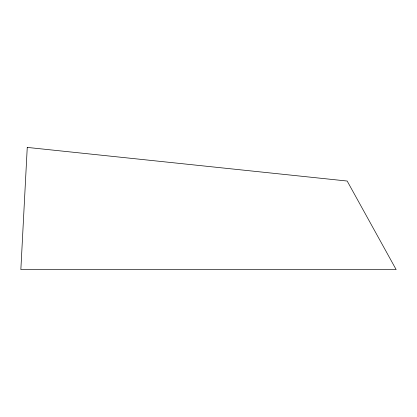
<?xml version="1.0" encoding="UTF-8"?>
<svg xmlns="http://www.w3.org/2000/svg" width="417" height="417" viewBox="0 0 417 417"><rect width="100%" height="100%" fill="white"/><g stroke="black" fill="none" stroke-linecap="round" stroke-linejoin="round"><path stroke-width="0.63" d="M27.251 147.415L20.85 269.585L396.15 269.585L347.179 181.041L27.251 147.415"/></g></svg>
